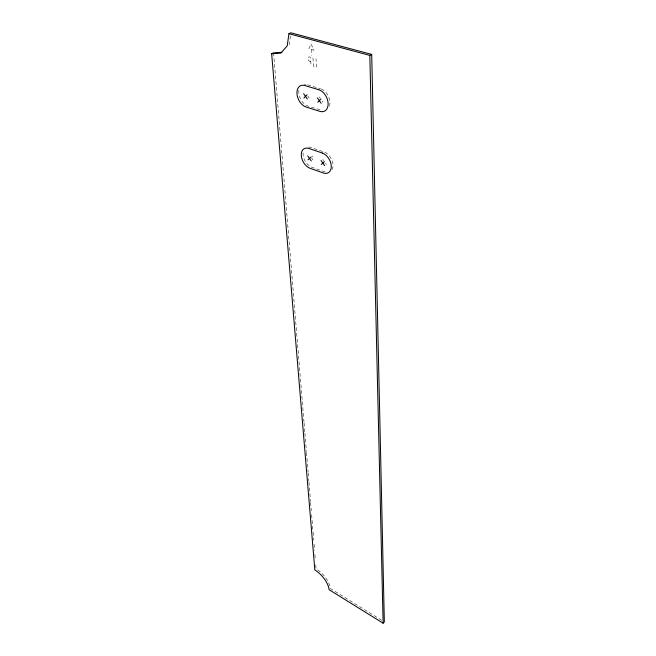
<?xml version="1.0" encoding="UTF-8"?>
<svg xmlns="http://www.w3.org/2000/svg" width="656" height="656" viewBox="0 0 656 656"><rect width="100%" height="100%" fill="white"/><g stroke="black" fill="none" stroke-linecap="round" stroke-linejoin="round"><path stroke-width="0.49" stroke-dasharray="3.28 2.46" d="M289.157 44.92L290.567 34.817M311.78 156.948L312.797 155.997M311.567 49.585L313.912 50.225L311.059 43.895L308.878 48.847L311.395 49.536L311.739 55.35M310.591 61.549L309.689 61.295A2.337 1.558 66.6 0 1 307.861 58.638A2.337 1.558 66.6 0 1 309.427 56.941L309.681 57.006A1.14 0.763 66.7 0 1 310.575 58.302L311.051 66.256M307.582 84.845L320.579 88.724M319.931 109.806L308.017 106.083A11.693 7.733 64.7 0 1 298.923 90.11M325.138 171.946L311.895 167.288A11.095 7.232 61.4 0 1 303.162 152.118M381.759 620.322L330.271 588.448A17.384 8.151 47.7 0 0 316.085 568.76L315.667 563.668M311.715 158.063L313.051 159.974M322.801 159.441L323.695 160.728M325.491 163.303L326.385 164.599M319.308 96.924L320.243 98.277M322.104 100.975L323.039 102.32M307.803 96.071L309.189 98.072M273.568 52.857L303.982 421.947M304.072 422.964L304.827 432.14M304.909 433.157L306.418 451.508M306.508 452.533L308.099 471.902M308.189 472.927L308.861 481.078M308.943 482.103L310.542 501.471M310.624 502.488L311.297 510.647M311.633 514.722L312.978 531.04M313.06 532.057L313.732 540.216M314.068 544.291L314.577 550.409M314.913 554.492L315.331 559.584M312.969 57.925L313.388 65.108A2.091 1.402 66.3 0 0 315.028 67.486A2.091 1.402 66.3 0 0 316.446 65.977L316.036 58.786M304.45 84.271A11.693 7.733 64.7 0 1 305.909 84.386M321.342 88.995A11.767 7.888 64.4 0 1 329.041 107.354M308.517 147.042A11.095 7.232 61.4 0 1 310.641 147.42L324.039 151.962A11.168 7.372 61 0 1 331.641 159.498A11.168 7.372 61 0 1 332.149 169.535"/><path stroke-width="0.98" d="M288.919 33.702L287.238 45.83L280.891 53.111L271.666 53.767L314.831 569.941A17.4 8.143 47.7 0 1 329.033 589.654L383.12 623.2L384.334 621.921L371.706 54.415L290.846 32.8L288.919 33.702L369.82 55.399L371.706 54.415M303.925 97.998L307.074 94.743M317.709 102.246L320.956 98.974M307.984 159.867L311.026 157.03M321.268 164.484L324.4 161.647M271.666 53.767L273.568 52.857L281.867 52.267M321.038 160.482L324.622 165.648M307.721 155.89L311.28 161.015M303.638 93.693L307.344 99.056M317.463 97.908L321.194 103.312M369.82 55.399L383.12 623.2M318.718 89.7L304.794 85.534A11.71 7.724 64.6 0 0 296.971 93.693A11.71 7.724 64.6 0 0 306.188 107.067L319.931 111.381A11.783 7.888 64.4 0 0 328.107 103.23A11.783 7.888 64.4 0 0 318.718 89.7M322.268 153.004L308.853 148.445A11.111 7.224 61.3 0 0 301.284 155.546A11.111 7.224 61.3 0 0 310.14 168.33L323.383 172.995A11.185 7.364 61 0 0 331.272 165.927A11.185 7.364 61 0 0 322.268 153.004"/></g></svg>
